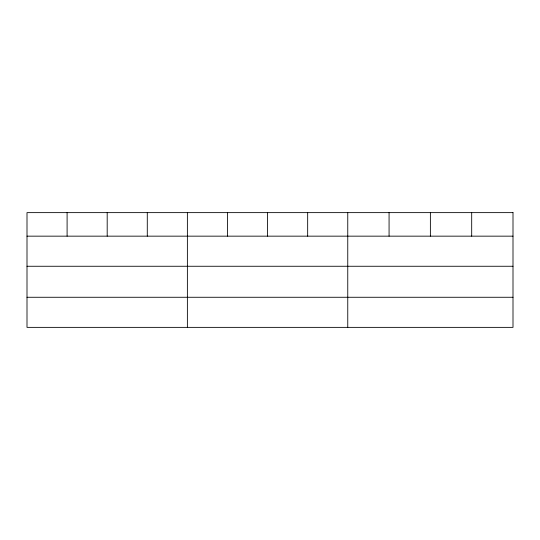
<?xml version="1.0" encoding="UTF-8"?>
<svg xmlns="http://www.w3.org/2000/svg" width="540" height="540" viewBox="0 0 540 540"><rect width="100%" height="100%" fill="white"/><g stroke="black" fill="none" stroke-linecap="round" stroke-linejoin="round"><path stroke-width="0.81" d="M27 236.156L513 236.156M27 266.26L513 266.26M27 297.27L513 297.27M471.69 212.632L471.69 236.156M430.38 212.632L430.38 236.156M389.07 212.632L389.07 236.156M347.76 212.632L347.76 327.368M307.665 212.632L307.665 236.156M267.57 212.632L267.57 236.156M227.475 212.632L227.475 236.156M187.38 212.632L187.38 327.368M147.285 212.632L147.285 236.156M107.19 212.632L107.19 236.156M67.095 212.632L67.095 236.156M513 212.632L27 212.632L27 327.368L513 327.368L513 212.632"/></g></svg>
